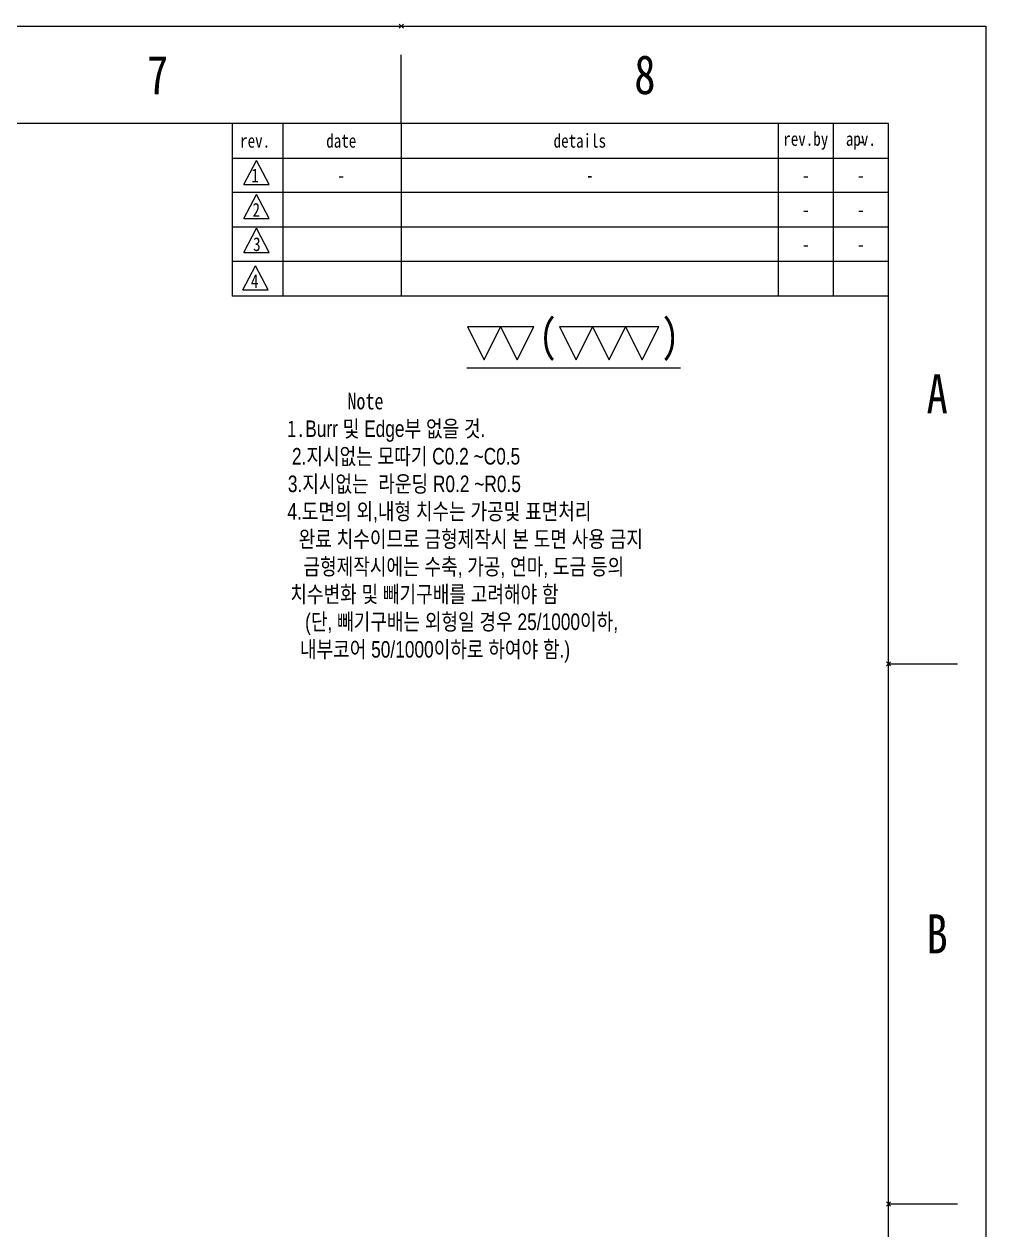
# Model space of a CAD drawing. Header units: millimetres. Extents: x 1241 to 1836, y -3 to 418.
# Drawn here: x 1696 to 1835.6, y 242.8 to 417.7 of the extents above; entities that cross this region are included whole.
import ezdxf

# ---------------------------------------------------------------- set-up
doc = ezdxf.new("R2010")
doc.units = ezdxf.units.MM
doc.header["$LTSCALE"] = 32.67
doc.header["$PDMODE"] = 3
doc.header["$PDSIZE"] = 0.3
doc.linetypes.add('CENTER2', pattern=[28.575, 19.05, -3.175, 3.175, -3.175])
doc.layers.get('0').update_dxf_attribs({"linetype": 'CONTINUOUS'})
for name, color, linetype in [('2', 1, 'CENTER2'), ('FORM', 7, 'CONTINUOUS'), ('TEXT', 2, 'CONTINUOUS')]:
    doc.layers.add(name, color=color, linetype=linetype)
doc.styles.get("Standard").update_dxf_attribs({"font": 'txt', "width": 0.8})

msp = doc.modelspace()

# ---------------------------------------------------------------- linework, layer by layer
for p, q in [((1750.78, 403.22), (1750.78, 413.22)), ((1821.48, 403.22), (1255.83, 403.22)), ((1821.48, 11.5), (1821.48, 403.22)), ((1821.48, 324.87), (1831.48, 324.87)), ((1821.48, 246.53), (1831.48, 246.53))]:
    msp.add_line(p, q)
msp.add_lwpolyline([(1241.69, 417.36), (1835.62, 417.36), (1835.62, -2.64), (1241.69, -2.64)], close=True)
for p in [(1750.78, 417.36), (1821.48, 324.87), (1821.48, 246.53)]:
    msp.add_point(p)
at = {"layer": '2', "color": 2}
for p, q in [((1765.19, 373.76), (1760.39, 373.76)), ((1760.39, 373.76), (1762.79, 368.96)), ((1762.79, 368.96), (1765.19, 373.76)), ((1769.99, 373.76), (1765.19, 373.76)), ((1765.19, 373.76), (1767.59, 368.96)), ((1767.59, 368.96), (1769.99, 373.76)), ((1778.54, 373.76), (1773.74, 373.76)), ((1773.74, 373.76), (1776.14, 368.96)), ((1776.14, 368.96), (1778.54, 373.76)), ((1783.34, 373.76), (1778.54, 373.76)), ((1778.54, 373.76), (1780.94, 368.96)), ((1780.94, 368.96), (1783.34, 373.76)), ((1788.14, 373.76), (1783.34, 373.76)), ((1783.34, 373.76), (1785.74, 368.96)), ((1785.74, 368.96), (1788.14, 373.76)), ((1760.3, 367.8), (1791.29, 367.8))]:
    msp.add_line(p, q, dxfattribs=at)
at = {"layer": 'FORM'}
for p, q in [((1726.21, 403.22), (1726.21, 378.22)), ((1733.59, 403.22), (1733.59, 378.22)), ((1750.78, 403.22), (1750.78, 378.22)), ((1805.48, 403.22), (1805.48, 378.22)), ((1813.48, 403.22), (1813.48, 378.22)), ((1726.21, 398.22), (1821.48, 398.22)), ((1821.48, 393.22), (1726.21, 393.22)), ((1821.48, 388.22), (1726.21, 388.22)), ((1821.48, 383.22), (1726.21, 383.22)), ((1821.48, 378.22), (1726.21, 378.22))]:
    msp.add_line(p, q, dxfattribs=at)
at = {"layer": 'TEXT'}
for p, q in [((1727.92, 394.4), (1729.77, 397.9)), ((1731.62, 394.4), (1729.77, 397.9)), ((1727.92, 394.4), (1731.62, 394.4)), ((1727.92, 389.46), (1729.77, 392.96)), ((1731.62, 389.46), (1729.77, 392.96)), ((1727.92, 389.46), (1731.62, 389.46)), ((1727.92, 384.55), (1729.77, 388.05)), ((1731.62, 384.55), (1729.77, 388.05)), ((1727.92, 384.55), (1731.62, 384.55)), ((1727.76, 379.13), (1729.61, 382.62)), ((1731.46, 379.13), (1729.61, 382.62)), ((1727.76, 379.13), (1731.46, 379.13))]:
    msp.add_line(p, q, dxfattribs=at)

# ---------------------------------------------------------------- texts
at = {"char_height": 5.66, "attachment_point": 5}
for s, width, insert in [('7', 50, (1715.42, 410.29)), ('8', 50, (1786.13, 410.29)), ('A', 10, (1828.55, 364.05)), ('B', 10, (1828.55, 285.7))]:
    msp.add_mtext_dynamic_manual_height_columns(s, width=width, gutter_width=12.5, heights=[0], dxfattribs=dict(at, insert=insert))
at = {"layer": '2', "color": 2, "char_height": 4.8, "attachment_point": 5}
for s, insert in [('(', (1772.07, 371.83)), (')', (1789.81, 371.83))]:
    msp.add_mtext(s, dxfattribs=dict(at, insert=insert))
at = {"layer": 'TEXT'}
for s, width, insert, char_height, attachment_point in [('rev.', 5, (1729.56, 400.72), 2, 5), ('date', 16, (1742.06, 400.72), 2, 5), ('details', 45, (1776.69, 400.72), 2, 5), ('rev.by', 8, (1809.48, 400.72), 2, 5), ('apv.', 8, (1817.48, 400.72), 2, 5), ('-', 8, (1817.48, 400.72), 2, 5), ('1', 5, (1729.56, 395.72), 2, 5), ('-', 16, (1742.06, 395.72), 2, 5), ('{\\fGulim|b0|i0|c129|p50;-}', 45, (1778.14, 395.72), 2, 5), ('-', 8, (1809.48, 395.72), 2, 5), ('-', 8, (1817.48, 395.72), 2, 5), ('2', 5, (1729.73, 390.72), 2, 5), ('-', 8, (1809.48, 390.72), 2, 5), ('-', 8, (1817.48, 390.72), 2, 5), ('3', 5, (1729.81, 385.72), 2, 5), ('-', 8, (1809.48, 385.72), 2, 5), ('-', 8, (1817.48, 385.72), 2, 5), ('4', 5, (1729.49, 380.37), 2, 5), ('{\\W9.3512; }Note\\P     1.{\\fGulim|b0|i0|c129|p50;Burr 및 Edge부 없을 것.\\P{\\W8.2709; }2.지시없는 모따기 C0.2 ~C0.5\\P{\\W7.5891; }3.지시없는  라운딩 R0.2 ~R0.5\\P{\\W7.5154; }4.도면의 외,내형 치수는 가공및 표면처리\\P{\\W4.58511; }      완료 치수이므로 금형제작시 본 도면 사용 금지\\P{\\W8.58218; }  금형제작시에는 수축, 가공, 연마, 도금 등의\\P          치수변화 및 빼기구배를 고려해야 함\\P{\\W9.65842; } (단, 빼기구배는 외형일 경우 25/1000이하,\\P            내부코어 50/1000이하로 하여야 함.)}', 82.7186, (1727.69, 364.18), 2.4, 1)]:
    msp.add_mtext_dynamic_manual_height_columns(s, width=width, gutter_width=12.5, heights=[0], dxfattribs=dict(at, insert=insert, char_height=char_height, attachment_point=attachment_point))

doc.saveas('drawing.dxf')
